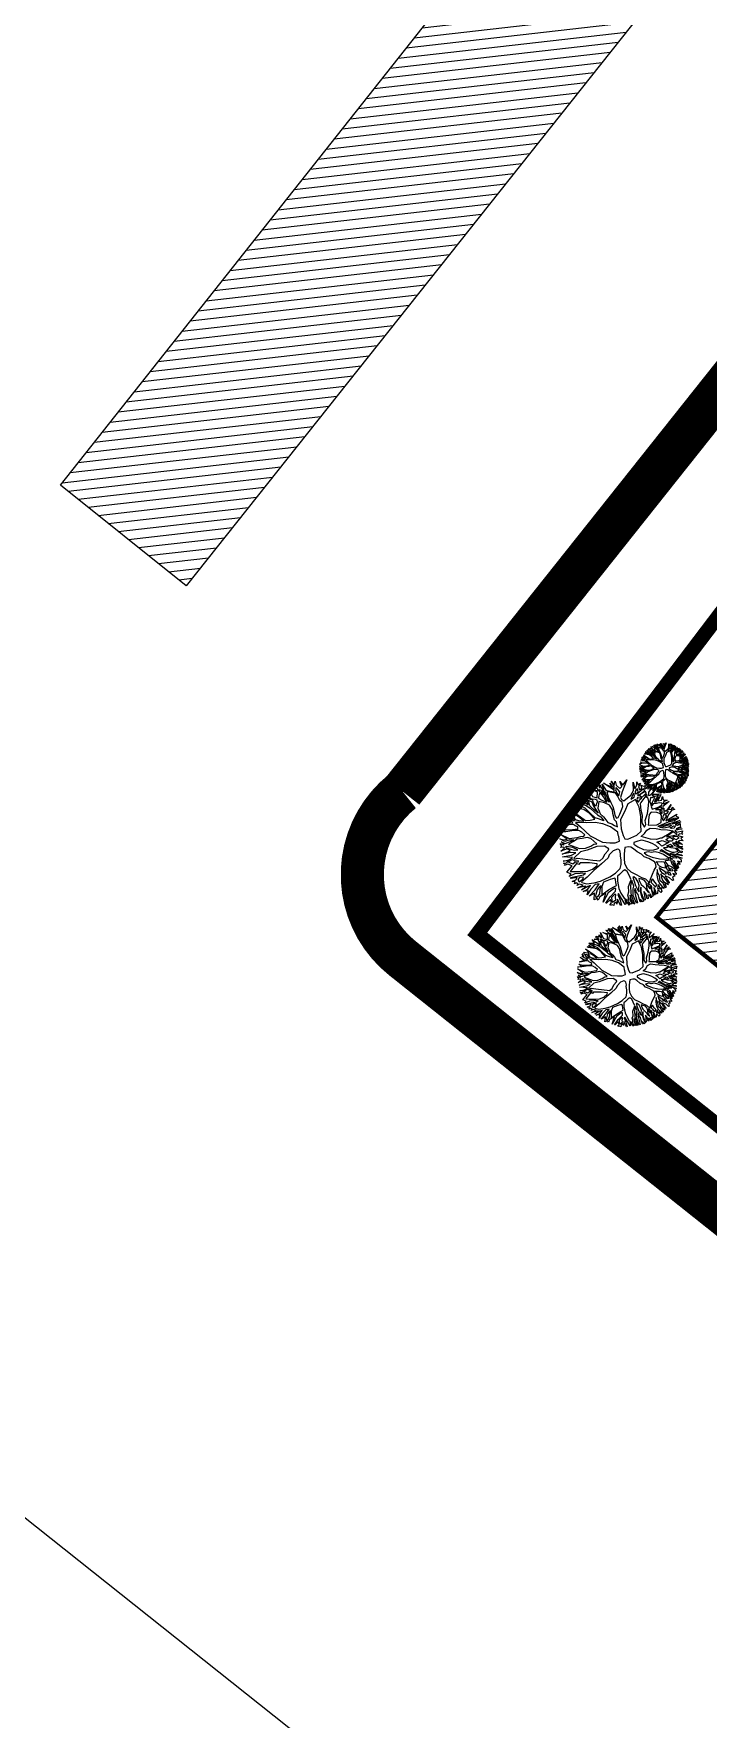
# Model space of a CAD drawing. Header units: metres. Extents: x -664657 to -643449, y -1076720 to -1062383.
# Drawn here: x -661238.9 to -661192, y -1065597.9 to -1065480.8 of the extents above; entities that cross this region are included whole.
import ezdxf

# ---------------------------------------------------------------- set-up
doc = ezdxf.new("R2010")
doc.units = ezdxf.units.M
doc.header["$LTSCALE"] = 0.1
doc.linetypes.add('DASHED', pattern=[19.05, 12.7, -6.35])
doc.linetypes.add('EVENDASH', pattern=[6.35, 3.175, -3.175])
doc.layers.get('0').update_dxf_attribs({"color": 8, "lineweight": 9})
for name, color, linetype in [('AA_THER_DOPRAVA', 142, 'Continuous'), ('AA_THER_katastr', 7, 'Continuous'), ('AA_THER_SRAFY KATASTR', 14, 'Continuous')]:
    doc.layers.add(name, color=color, linetype=linetype)
doc.layers.add('AA_THER_silná', color=1, linetype='Continuous', lineweight=70)
doc.layers.add('AA_THER_STAFAZ', color=252, linetype='Continuous', lineweight=0)
doc.layers.add('FLOATING-WINDOWS', color=2, linetype='Continuous', plot=False)
pattern_1 = [(6.512676, (-656813.00584, -1068876.23894), (-0.07202362, 0.63090221), [])]

# ---------------------------------------------------------------- blocks, each defined once
blk = doc.blocks.new('A$C0C461CEA')
for p, q in [((-0.25, 0.553), (-0.251, 0.627)), ((-0.251, 0.627), (-0.205, 0.61)), ((-0.205, 0.61), (-0.205, 0.641)), ((-0.205, 0.641), (-0.143, 0.596)), ((-0.108, 0.579), (-0.136, 0.688)), ((-0.136, 0.688), (-0.031, 0.479)), ((-0.062, 0.681), (-0.084, 0.71)), ((-0.084, 0.71), (-0.025, 0.681)), ((0.086, 0.573), (-0.062, 0.681)), ((-0.025, 0.681), (-0.029, 0.73)), ((-0.029, 0.73), (-0.001, 0.656)), ((0.063, 0.606), (-0.009, 0.765)), ((-0.009, 0.765), (0.101, 0.706)), ((-0.001, 0.656), (0.063, 0.606)), ((0.049, 0.709), (0.1, 0.674)), ((0.071, 0.64), (0.049, 0.709)), ((0.115, 0.58), (0.071, 0.64)), ((0.101, 0.706), (0.094, 0.804)), ((0.094, 0.804), (0.195, 0.61)), ((0.1, 0.674), (0.148, 0.626)), ((0.214, 0.725), (0.134, 0.788)), ((0.134, 0.788), (0.212, 0.751)), ((0.148, 0.626), (0.198, 0.54)), ((0.191, 0.795), (0.205, 0.826)), ((0.231, 0.749), (0.191, 0.795)), ((0.195, 0.61), (0.214, 0.725)), ((0.205, 0.826), (0.247, 0.779)), ((0.212, 0.751), (0.231, 0.749)), ((0.212, 0.581), (0.226, 0.644)), ((0.226, 0.644), (0.236, 0.684)), ((0.236, 0.684), (0.278, 0.625)), ((0.247, 0.779), (0.283, 0.818)), ((0.256, 0.734), (0.28, 0.713)), ((0.257, 0.695), (0.256, 0.734)), ((0.272, 0.676), (0.257, 0.695)), ((0.278, 0.625), (0.267, 0.543)), ((0.291, 0.657), (0.272, 0.676)), ((0.283, 0.818), (0.273, 0.766)), ((0.273, 0.766), (0.303, 0.735)), ((0.28, 0.713), (0.29, 0.678)), ((0.29, 0.678), (0.291, 0.657)), ((0.298, 0.594), (0.316, 0.668)), ((0.303, 0.735), (0.335, 0.855)), ((0.316, 0.668), (0.354, 0.641)), ((0.335, 0.855), (0.332, 0.706)), ((0.332, 0.706), (0.398, 0.641)), ((0.354, 0.641), (0.373, 0.618)), ((0.373, 0.618), (0.359, 0.578)), ((0.448, 0.732), (0.381, 0.832)), ((0.381, 0.832), (0.473, 0.745)), ((0.398, 0.641), (0.448, 0.732)), ((0.419, 0.639), (0.417, 0.618)), ((0.417, 0.618), (0.449, 0.568)), ((0.438, 0.663), (0.419, 0.639)), ((0.471, 0.697), (0.438, 0.663)), ((0.483, 0.777), (0.463, 0.845)), ((0.463, 0.845), (0.503, 0.812)), ((0.482, 0.682), (0.471, 0.697)), ((0.473, 0.745), (0.483, 0.777)), ((0.492, 0.669), (0.482, 0.682)), ((0.49, 0.711), (0.491, 0.762)), ((0.505, 0.682), (0.49, 0.711)), ((0.491, 0.762), (0.519, 0.739)), ((0.503, 0.634), (0.492, 0.669)), ((0.503, 0.812), (0.541, 0.849)), ((0.512, 0.575), (0.503, 0.634)), ((0.518, 0.634), (0.505, 0.682)), ((0.519, 0.739), (0.518, 0.634)), ((0.541, 0.849), (0.523, 0.775)), ((0.523, 0.775), (0.552, 0.829)), ((0.53, 0.531), (0.539, 0.622)), ((0.539, 0.622), (0.547, 0.66)), ((0.544, 0.723), (0.568, 0.689)), ((0.547, 0.66), (0.544, 0.723)), ((0.552, 0.829), (0.55, 0.733)), ((0.55, 0.733), (0.572, 0.716)), ((0.568, 0.689), (0.562, 0.609)), ((0.572, 0.716), (0.592, 0.82)), ((0.6, 0.66), (0.581, 0.563)), ((0.592, 0.82), (0.599, 0.69)), ((0.599, 0.69), (0.656, 0.641)), ((0.629, 0.644), (0.6, 0.66)), ((0.732, 0.619), (0.623, 0.824)), ((0.623, 0.824), (0.721, 0.691)), ((0.699, 0.587), (0.629, 0.644)), ((0.656, 0.641), (0.716, 0.594)), ((0.716, 0.594), (0.732, 0.619)), ((0.721, 0.691), (0.725, 0.772)), ((0.725, 0.772), (0.739, 0.638)), ((0.739, 0.638), (0.773, 0.691)), ((0.756, 0.617), (0.75, 0.55)), ((0.785, 0.647), (0.756, 0.617)), ((0.773, 0.691), (0.762, 0.79)), ((0.762, 0.79), (0.78, 0.708)), ((0.78, 0.708), (0.782, 0.71)), ((0.782, 0.71), (0.826, 0.755)), ((0.811, 0.549), (0.785, 0.647)), ((0.826, 0.755), (0.807, 0.687)), ((0.807, 0.687), (0.84, 0.599)), ((0.84, 0.599), (0.888, 0.613)), ((1.024, 0.679), (0.847, 0.53)), ((0.888, 0.613), (0.897, 0.711)), ((0.897, 0.711), (0.915, 0.627)), ((0.915, 0.627), (1.024, 0.679)), ((-0.495, 0.221), (-0.55, 0.309)), ((-0.55, 0.309), (-0.495, 0.256)), ((-0.436, 0.238), (-0.503, 0.376)), ((-0.503, 0.376), (-0.397, 0.235)), ((-0.394, 0.371), (-0.482, 0.412)), ((-0.482, 0.412), (-0.394, 0.388)), ((-0.394, 0.388), (-0.424, 0.459)), ((-0.424, 0.459), (-0.372, 0.399)), ((-0.256, 0.32), (-0.394, 0.371)), ((-0.386, 0.487), (-0.377, 0.497)), ((-0.28, 0.452), (-0.386, 0.487)), ((-0.377, 0.497), (-0.291, 0.473)), ((-0.372, 0.399), (-0.265, 0.347)), ((-0.291, 0.473), (-0.326, 0.577)), ((-0.326, 0.577), (-0.279, 0.488)), ((-0.256, 0.522), (-0.284, 0.582)), ((-0.284, 0.582), (-0.25, 0.553)), ((-0.209, 0.421), (-0.28, 0.452)), ((-0.279, 0.488), (-0.209, 0.448)), ((-0.265, 0.347), (-0.176, 0.312)), ((-0.207, 0.472), (-0.256, 0.522)), ((-0.174, 0.275), (-0.256, 0.32)), ((-0.215, 0.587), (-0.164, 0.562)), ((-0.208, 0.57), (-0.215, 0.587)), ((-0.212, 0.536), (-0.208, 0.57)), ((-0.186, 0.48), (-0.212, 0.536)), ((-0.209, 0.448), (-0.207, 0.472)), ((-0.194, 0.381), (-0.209, 0.421)), ((-0.162, 0.346), (-0.194, 0.381)), ((-0.163, 0.47), (-0.186, 0.48)), ((-0.176, 0.312), (-0.162, 0.346)), ((-0.164, 0.562), (-0.163, 0.47)), ((-0.157, 0.436), (-0.114, 0.321)), ((-0.081, 0.391), (-0.157, 0.436)), ((-0.143, 0.596), (-0.108, 0.579)), ((-0.134, 0.562), (-0.138, 0.487)), ((-0.138, 0.487), (-0.095, 0.443)), ((-0.111, 0.544), (-0.134, 0.562)), ((-0.114, 0.321), (-0.04, 0.095)), ((-0.084, 0.536), (-0.111, 0.544)), ((-0.095, 0.443), (-0.013, 0.385)), ((-0.05, 0.471), (-0.084, 0.536)), ((0.012, 0.333), (-0.081, 0.391)), ((-0.013, 0.385), (-0.05, 0.471)), ((-0.031, 0.479), (0.019, 0.379)), ((0.154, 0.269), (0.012, 0.333)), ((0.019, 0.379), (0.096, 0.349)), ((0.141, 0.467), (0.086, 0.573)), ((0.096, 0.349), (0.175, 0.322)), ((0.154, 0.458), (0.115, 0.58)), ((0.175, 0.322), (0.141, 0.467)), ((0.193, 0.345), (0.154, 0.458)), ((0.24, 0.295), (0.193, 0.345)), ((0.198, 0.54), (0.234, 0.438)), ((0.236, 0.499), (0.212, 0.581)), ((0.234, 0.438), (0.258, 0.367)), ((0.281, 0.388), (0.236, 0.499)), ((0.258, 0.367), (0.296, 0.309)), ((0.267, 0.543), (0.281, 0.388)), ((0.296, 0.309), (0.308, 0.222)), ((0.299, 0.519), (0.298, 0.594)), ((0.359, 0.578), (0.299, 0.519)), ((0.314, 0.414), (0.309, 0.363)), ((0.309, 0.363), (0.334, 0.286)), ((0.318, 0.477), (0.314, 0.414)), ((0.392, 0.572), (0.318, 0.477)), ((0.469, 0.501), (0.392, 0.572)), ((0.449, 0.568), (0.492, 0.518)), ((0.532, 0.422), (0.469, 0.501)), ((0.492, 0.518), (0.511, 0.491)), ((0.511, 0.491), (0.512, 0.575)), ((0.513, 0.258), (0.54, 0.324)), ((0.551, 0.471), (0.53, 0.531)), ((0.54, 0.324), (0.532, 0.422)), ((0.562, 0.609), (0.551, 0.471)), ((0.571, 0.374), (0.551, 0.283)), ((0.574, 0.456), (0.571, 0.374)), ((0.581, 0.563), (0.574, 0.456)), ((0.735, 0.569), (0.699, 0.587)), ((0.731, 0.289), (0.76, 0.363)), ((0.736, 0.502), (0.735, 0.569)), ((0.738, 0.409), (0.736, 0.502)), ((0.76, 0.363), (0.738, 0.409)), ((0.75, 0.55), (0.759, 0.494)), ((0.759, 0.494), (0.811, 0.549)), ((0.772, 0.454), (0.768, 0.41)), ((0.768, 0.41), (0.8, 0.37)), ((0.847, 0.53), (0.772, 0.454)), ((0.8, 0.37), (0.955, 0.401)), ((0.943, 0.354), (0.922, 0.336)), ((0.922, 0.336), (0.992, 0.342)), ((0.983, 0.384), (0.943, 0.354)), ((0.955, 0.401), (1.039, 0.454)), ((1.022, 0.404), (0.983, 0.384)), ((0.992, 0.342), (1.008, 0.359)), ((1.008, 0.359), (1.022, 0.404)), ((1.039, 0.454), (1.103, 0.589)), ((1.06, 0.421), (1.046, 0.396)), ((1.046, 0.396), (1.046, 0.37)), ((1.046, 0.37), (1.102, 0.394)), ((1.085, 0.438), (1.06, 0.421)), ((1.084, 0.364), (1.065, 0.329)), ((1.065, 0.329), (1.216, 0.353)), ((1.103, 0.589), (1.074, 0.465)), ((1.074, 0.465), (1.137, 0.506)), ((1.151, 0.377), (1.084, 0.364)), ((1.117, 0.447), (1.085, 0.438)), ((1.115, 0.327), (1.094, 0.318)), ((1.094, 0.318), (1.123, 0.272)), ((1.102, 0.394), (1.117, 0.447)), ((1.157, 0.334), (1.115, 0.327)), ((1.137, 0.506), (1.166, 0.562)), ((1.154, 0.472), (1.142, 0.409)), ((1.142, 0.409), (1.193, 0.416)), ((1.216, 0.393), (1.151, 0.377)), ((1.213, 0.508), (1.154, 0.472)), ((1.223, 0.332), (1.157, 0.334)), ((1.166, 0.562), (1.164, 0.508)), ((1.164, 0.508), (1.213, 0.508)), ((1.193, 0.416), (1.206, 0.47)), ((1.206, 0.47), (1.232, 0.441)), ((1.216, 0.353), (1.216, 0.393)), ((1.221, 0.303), (1.223, 0.332)), ((1.232, 0.441), (1.276, 0.429)), ((1.276, 0.429), (1.239, 0.399)), ((1.239, 0.399), (1.239, 0.378)), ((1.239, 0.378), (1.266, 0.383)), ((1.336, 0.335), (1.265, 0.299)), ((1.266, 0.383), (1.281, 0.398)), ((1.308, 0.383), (1.275, 0.358)), ((1.275, 0.358), (1.336, 0.335)), ((1.281, 0.398), (1.308, 0.383)), ((-0.493, -0.002), (-0.644, 0.041)), ((-0.644, 0.041), (-0.485, 0.03)), ((-0.635, 0.101), (-0.551, 0.117)), ((-0.519, 0.086), (-0.635, 0.101)), ((-0.612, 0.165), (-0.577, 0.172)), ((-0.557, 0.142), (-0.612, 0.165)), ((-0.577, 0.172), (-0.583, 0.229)), ((-0.583, 0.229), (-0.536, 0.174)), ((-0.551, 0.117), (-0.557, 0.142)), ((-0.526, 0.187), (-0.556, 0.247)), ((-0.556, 0.247), (-0.505, 0.187)), ((-0.536, 0.174), (-0.526, 0.187)), ((-0.509, 0.126), (-0.526, 0.126)), ((-0.526, 0.126), (-0.492, 0.08)), ((-0.485, 0.03), (-0.519, 0.086)), ((-0.416, 0.057), (-0.509, 0.126)), ((-0.505, 0.187), (-0.335, 0.163)), ((-0.495, 0.256), (-0.436, 0.238)), ((-0.415, 0.205), (-0.495, 0.221)), ((-0.492, 0.08), (-0.453, 0.038)), ((-0.444, 0.15), (-0.46, 0.141)), ((-0.46, 0.141), (-0.318, -0.013)), ((-0.453, 0.038), (-0.411, 0.003)), ((-0.353, 0.149), (-0.444, 0.15)), ((-0.354, -0.026), (-0.416, 0.057)), ((-0.335, 0.163), (-0.415, 0.205)), ((-0.411, 0.003), (-0.354, -0.026)), ((-0.397, 0.235), (-0.263, 0.181)), ((-0.273, 0.155), (-0.353, 0.149)), ((-0.191, 0.121), (-0.273, 0.155)), ((-0.263, 0.181), (-0.194, 0.167)), ((-0.194, 0.167), (-0.145, 0.146)), ((-0.099, 0.096), (-0.191, 0.121)), ((-0.142, 0.224), (-0.174, 0.275)), ((-0.145, 0.146), (-0.114, 0.159)), ((-0.114, 0.159), (-0.142, 0.224)), ((-0.05, 0.048), (-0.099, 0.096)), ((0, -0.086), (-0.05, 0.048)), ((-0.04, 0.095), (0.101, -0.11)), ((0.266, 0.178), (0.154, 0.269)), ((0.308, 0.222), (0.24, 0.295)), ((0.364, 0.065), (0.266, 0.178)), ((0.334, 0.286), (0.348, 0.221)), ((0.348, 0.221), (0.354, 0.16)), ((0.354, 0.16), (0.409, 0.103)), ((0.435, -0.079), (0.364, 0.065)), ((0.409, 0.103), (0.439, 0.053)), ((0.439, 0.053), (0.476, 0.01)), ((0.476, 0.01), (0.498, 0.096)), ((0.485, 0.148), (0.513, 0.258)), ((0.498, 0.096), (0.485, 0.148)), ((0.588, 0.099), (0.514, -0.053)), ((0.534, 0.218), (0.533, 0.155)), ((0.533, 0.155), (0.567, 0.153)), ((0.551, 0.283), (0.534, 0.218)), ((0.567, 0.153), (0.619, 0.192)), ((0.726, 0.197), (0.588, 0.099)), ((0.619, 0.192), (0.694, 0.255)), ((0.694, 0.255), (0.731, 0.289)), ((0.834, 0.289), (0.726, 0.197)), ((0.992, 0.29), (0.834, 0.289)), ((0.934, -0.024), (0.985, 0.138)), ((0.99, 0.078), (0.966, -0.017)), ((0.985, 0.138), (0.99, 0.219)), ((0.99, 0.219), (0.992, 0.29)), ((1.029, 0.181), (0.99, 0.078)), ((1.019, 0.28), (1.014, 0.25)), ((1.014, 0.25), (1.022, 0.223)), ((1.04, 0.305), (1.019, 0.28)), ((1.022, 0.223), (1.057, 0.251)), ((1.054, 0.196), (1.029, 0.181)), ((1.065, 0.28), (1.04, 0.305)), ((1.161, 0.247), (1.054, 0.196)), ((1.057, 0.251), (1.11, 0.266)), ((1.064, -0.035), (1.15, 0.081)), ((1.11, 0.266), (1.065, 0.28)), ((1.123, 0.272), (1.221, 0.303)), ((1.15, 0.081), (1.193, 0.151)), ((1.207, 0.21), (1.161, 0.247)), ((1.221, 0.277), (1.173, 0.268)), ((1.173, 0.268), (1.209, 0.239)), ((1.184, 0.044), (1.176, -0.007)), ((1.242, 0.072), (1.184, 0.044)), ((1.201, 0.118), (1.192, 0.06)), ((1.192, 0.06), (1.242, 0.105)), ((1.193, 0.151), (1.207, 0.21)), ((1.249, 0.194), (1.201, 0.132)), ((1.201, 0.132), (1.201, 0.118)), ((1.209, 0.239), (1.221, 0.277)), ((1.265, 0.299), (1.236, 0.242)), ((1.236, 0.242), (1.263, 0.236)), ((1.242, 0.105), (1.277, 0.128)), ((1.297, 0.051), (1.242, 0.072)), ((1.268, 0.179), (1.249, 0.194)), ((1.263, 0.236), (1.379, 0.275)), ((1.314, 0.169), (1.268, 0.179)), ((1.294, 0.108), (1.276, 0.086)), ((1.276, 0.086), (1.305, 0.077)), ((1.277, 0.128), (1.319, 0.158)), ((1.411, 0.18), (1.289, 0.213)), ((1.289, 0.213), (1.317, 0.184)), ((1.327, 0.131), (1.294, 0.108)), ((1.347, 0.037), (1.297, 0.051)), ((1.379, 0.275), (1.301, 0.236)), ((1.301, 0.236), (1.411, 0.18)), ((1.305, 0.077), (1.384, 0.138)), ((1.319, 0.158), (1.314, 0.169)), ((1.317, 0.184), (1.443, 0.155)), ((1.367, 0.149), (1.327, 0.131)), ((1.443, 0.155), (1.34, 0.081)), ((1.34, 0.081), (1.406, 0.061)), ((1.386, 0.006), (1.347, 0.037)), ((1.384, 0.138), (1.367, 0.149)), ((1.367, -0.026), (1.386, 0.006)), ((1.421, 0.016), (1.398, -0.011)), ((1.406, 0.061), (1.454, 0.109)), ((1.495, 0.013), (1.421, 0.016)), ((1.454, 0.109), (1.431, 0.05)), ((1.431, 0.05), (1.495, 0.013)), ((-0.721, -0.288), (-0.583, -0.227)), ((-0.67, -0.354), (-0.721, -0.288)), ((-0.701, -0.157), (-0.672, -0.144)), ((-0.634, -0.167), (-0.701, -0.157)), ((-0.672, -0.144), (-0.697, -0.115)), ((-0.697, -0.115), (-0.649, -0.134)), ((-0.599, -0.118), (-0.687, -0.081)), ((-0.687, -0.081), (-0.582, -0.108)), ((-0.508, -0.101), (-0.659, -0.004)), ((-0.659, -0.004), (-0.5, -0.057)), ((-0.49, -0.229), (-0.658, -0.302)), ((-0.658, -0.302), (-0.588, -0.343)), ((-0.649, -0.134), (-0.599, -0.118)), ((-0.583, -0.227), (-0.634, -0.167)), ((-0.561, -0.129), (-0.611, -0.142)), ((-0.611, -0.142), (-0.575, -0.175)), ((-0.582, -0.108), (-0.544, -0.105)), ((-0.575, -0.175), (-0.552, -0.204)), ((-0.519, -0.137), (-0.561, -0.129)), ((-0.552, -0.204), (-0.506, -0.197)), ((-0.544, -0.105), (-0.508, -0.101)), ((-0.491, -0.179), (-0.519, -0.137)), ((-0.506, -0.197), (-0.448, -0.22)), ((-0.5, -0.057), (-0.412, -0.054)), ((-0.412, -0.054), (-0.493, -0.002)), ((-0.33, -0.078), (-0.491, -0.12)), ((-0.491, -0.12), (-0.481, -0.145)), ((-0.444, -0.203), (-0.491, -0.179)), ((-0.465, -0.267), (-0.49, -0.229)), ((-0.481, -0.145), (-0.435, -0.149)), ((-0.431, -0.251), (-0.465, -0.267)), ((-0.448, -0.22), (-0.444, -0.203)), ((-0.435, -0.149), (-0.35, -0.207)), ((-0.402, -0.266), (-0.431, -0.251)), ((-0.281, -0.328), (-0.402, -0.266)), ((-0.35, -0.207), (-0.2, -0.314)), ((-0.208, -0.104), (-0.33, -0.078)), ((-0.318, -0.013), (-0.221, -0.06)), ((-0.221, -0.06), (-0.118, -0.072)), ((-0.023, -0.134), (-0.208, -0.104)), ((-0.118, -0.072), (-0.051, -0.067)), ((-0.051, -0.067), (0, -0.086)), ((0.101, -0.19), (-0.023, -0.134)), ((0.046, -0.318), (0.128, -0.29)), ((0.101, -0.11), (0.215, -0.18)), ((0.147, -0.271), (0.101, -0.19)), ((0.128, -0.29), (0.147, -0.271)), ((0.215, -0.18), (0.302, -0.23)), ((0.302, -0.23), (0.386, -0.241)), ((0.386, -0.241), (0.412, -0.157)), ((0.412, -0.132), (0.435, -0.079)), ((0.412, -0.157), (0.412, -0.132)), ((0.514, -0.053), (0.492, -0.182)), ((0.492, -0.182), (0.493, -0.246)), ((0.493, -0.246), (0.533, -0.274)), ((0.533, -0.274), (0.71, -0.29)), ((0.71, -0.29), (0.814, -0.262)), ((0.814, -0.262), (0.864, -0.159)), ((0.846, -0.329), (0.914, -0.295)), ((0.864, -0.159), (0.934, -0.024)), ((0.908, -0.119), (0.897, -0.15)), ((0.897, -0.15), (0.901, -0.228)), ((0.901, -0.228), (0.946, -0.198)), ((0.966, -0.017), (0.908, -0.119)), ((0.914, -0.295), (0.987, -0.292)), ((0.946, -0.198), (0.973, -0.127)), ((0.973, -0.127), (1.064, -0.035)), ((1.009, -0.187), (0.98, -0.225)), ((0.98, -0.225), (1.12, -0.297)), ((0.987, -0.292), (1.076, -0.35)), ((1.026, -0.151), (1.009, -0.187)), ((1.084, -0.067), (1.026, -0.151)), ((1.138, -0.047), (1.084, -0.067)), ((1.12, -0.297), (1.208, -0.294)), ((1.225, -0.095), (1.138, -0.047)), ((1.176, -0.007), (1.277, -0.02)), ((1.208, -0.294), (1.276, -0.187)), ((1.271, -0.153), (1.225, -0.095)), ((1.231, -0.04), (1.321, -0.091)), ((1.289, -0.041), (1.231, -0.04)), ((1.287, -0.212), (1.256, -0.26)), ((1.256, -0.26), (1.262, -0.288)), ((1.262, -0.288), (1.356, -0.236)), ((1.276, -0.187), (1.271, -0.153)), ((1.277, -0.02), (1.367, -0.026)), ((1.324, -0.116), (1.277, -0.096)), ((1.277, -0.096), (1.303, -0.157)), ((1.318, -0.192), (1.287, -0.212)), ((1.346, -0.047), (1.289, -0.041)), ((1.394, -0.229), (1.298, -0.308)), ((1.298, -0.308), (1.389, -0.301)), ((1.303, -0.157), (1.324, -0.116)), ((1.356, -0.236), (1.318, -0.192)), ((1.321, -0.091), (1.346, -0.047)), ((1.347, -0.14), (1.333, -0.161)), ((1.333, -0.161), (1.36, -0.194)), ((1.374, -0.053), (1.346, -0.093)), ((1.346, -0.093), (1.374, -0.091)), ((1.368, -0.148), (1.347, -0.14)), ((1.374, -0.091), (1.353, -0.129)), ((1.353, -0.129), (1.41, -0.147)), ((1.36, -0.194), (1.389, -0.194)), ((1.4, -0.166), (1.368, -0.148)), ((1.514, -0.029), (1.374, -0.053)), ((1.389, -0.194), (1.421, -0.179)), ((1.389, -0.301), (1.527, -0.295)), ((1.476, -0.191), (1.394, -0.229)), ((1.398, -0.011), (1.514, -0.029)), ((1.421, -0.179), (1.4, -0.166)), ((1.41, -0.147), (1.519, -0.094)), ((1.519, -0.094), (1.431, -0.145)), ((1.431, -0.145), (1.486, -0.17)), ((1.541, -0.201), (1.476, -0.191)), ((1.486, -0.17), (1.527, -0.148)), ((1.527, -0.295), (1.496, -0.321)), ((1.527, -0.148), (1.511, -0.184)), ((1.511, -0.184), (1.541, -0.201)), ((-0.722, -0.374), (-0.67, -0.354)), ((-0.605, -0.381), (-0.722, -0.374)), ((-0.671, -0.512), (-0.715, -0.477)), ((-0.715, -0.477), (-0.643, -0.483)), ((-0.705, -0.422), (-0.705, -0.403)), ((-0.705, -0.403), (-0.475, -0.468)), ((-0.602, -0.457), (-0.705, -0.422)), ((-0.697, -0.539), (-0.671, -0.512)), ((-0.651, -0.541), (-0.697, -0.539)), ((-0.67, -0.585), (-0.643, -0.564)), ((-0.628, -0.583), (-0.67, -0.585)), ((-0.643, -0.564), (-0.651, -0.541)), ((-0.643, -0.483), (-0.602, -0.457)), ((-0.569, -0.633), (-0.628, -0.583)), ((-0.562, -0.478), (-0.608, -0.497)), ((-0.608, -0.497), (-0.603, -0.545)), ((-0.429, -0.459), (-0.605, -0.381)), ((-0.603, -0.545), (-0.555, -0.54)), ((-0.588, -0.343), (-0.459, -0.411)), ((-0.569, -0.566), (-0.571, -0.578)), ((-0.571, -0.578), (-0.503, -0.638)), ((-0.439, -0.537), (-0.569, -0.566)), ((-0.528, -0.49), (-0.562, -0.478)), ((-0.555, -0.54), (-0.523, -0.534)), ((-0.5, -0.512), (-0.528, -0.49)), ((-0.523, -0.534), (-0.5, -0.512)), ((-0.475, -0.468), (-0.429, -0.459)), ((-0.459, -0.411), (-0.383, -0.446)), ((-0.274, -0.489), (-0.439, -0.537)), ((-0.383, -0.446), (-0.284, -0.456)), ((-0.284, -0.456), (-0.182, -0.436)), ((-0.167, -0.411), (-0.281, -0.328)), ((-0.099, -0.448), (-0.274, -0.489)), ((-0.2, -0.314), (-0.141, -0.358)), ((-0.182, -0.436), (-0.167, -0.411)), ((-0.141, -0.358), (-0.098, -0.387)), ((0.06, -0.41), (-0.099, -0.448)), ((-0.098, -0.387), (-0.025, -0.371)), ((-0.025, -0.371), (0.046, -0.318)), ((0.101, -0.37), (0.06, -0.41)), ((0.202, -0.337), (0.101, -0.37)), ((0.284, -0.347), (0.202, -0.337)), ((0.215, -0.623), (0.252, -0.551)), ((0.252, -0.551), (0.271, -0.484)), ((0.271, -0.484), (0.295, -0.448)), ((0.309, -0.559), (0.276, -0.629)), ((0.301, -0.364), (0.284, -0.347)), ((0.295, -0.448), (0.313, -0.389)), ((0.313, -0.389), (0.301, -0.364)), ((0.348, -0.481), (0.309, -0.559)), ((0.414, -0.386), (0.348, -0.481)), ((0.482, -0.404), (0.414, -0.386)), ((0.518, -0.429), (0.482, -0.404)), ((0.544, -0.477), (0.518, -0.429)), ((0.574, -0.561), (0.544, -0.477)), ((0.627, -0.632), (0.574, -0.561)), ((0.601, -0.382), (0.587, -0.408)), ((0.587, -0.408), (0.628, -0.487)), ((0.66, -0.39), (0.601, -0.382)), ((0.628, -0.487), (0.7, -0.576)), ((0.74, -0.406), (0.66, -0.39)), ((0.7, -0.576), (0.793, -0.643)), ((0.768, -0.431), (0.74, -0.406)), ((0.831, -0.489), (0.768, -0.431)), ((0.773, -0.347), (0.846, -0.329)), ((0.833, -0.407), (0.773, -0.347)), ((0.885, -0.552), (0.831, -0.489)), ((0.896, -0.469), (0.833, -0.407)), ((0.927, -0.618), (0.885, -0.552)), ((0.987, -0.527), (0.896, -0.469)), ((0.973, -0.572), (1.072, -0.589)), ((0.997, -0.622), (0.973, -0.572)), ((1.063, -0.541), (0.987, -0.527)), ((1.084, -0.55), (1.063, -0.541)), ((1.072, -0.589), (1.119, -0.642)), ((1.076, -0.35), (1.146, -0.402)), ((1.24, -0.542), (1.084, -0.55)), ((1.322, -0.346), (1.122, -0.328)), ((1.122, -0.328), (1.314, -0.377)), ((1.135, -0.61), (1.181, -0.601)), ((1.169, -0.658), (1.135, -0.61)), ((1.146, -0.366), (1.331, -0.398)), ((1.205, -0.406), (1.146, -0.366)), ((1.146, -0.402), (1.247, -0.462)), ((1.271, -0.556), (1.173, -0.572)), ((1.173, -0.572), (1.345, -0.623)), ((1.181, -0.601), (1.228, -0.603)), ((1.293, -0.438), (1.205, -0.406)), ((1.228, -0.603), (1.262, -0.674)), ((1.328, -0.531), (1.24, -0.542)), ((1.247, -0.462), (1.328, -0.531)), ((1.32, -0.545), (1.271, -0.556)), ((1.35, -0.423), (1.293, -0.438)), ((1.308, -0.455), (1.382, -0.454)), ((1.323, -0.478), (1.308, -0.455)), ((1.314, -0.377), (1.526, -0.421)), ((1.362, -0.62), (1.32, -0.545)), ((1.436, -0.382), (1.322, -0.346)), ((1.367, -0.498), (1.323, -0.478)), ((1.331, -0.398), (1.35, -0.423)), ((1.439, -0.334), (1.334, -0.329)), ((1.334, -0.329), (1.521, -0.375)), ((1.492, -0.575), (1.361, -0.539)), ((1.361, -0.539), (1.376, -0.585)), ((1.403, -0.475), (1.367, -0.498)), ((1.526, -0.421), (1.375, -0.412)), ((1.375, -0.412), (1.53, -0.449)), ((1.376, -0.585), (1.48, -0.613)), ((1.382, -0.454), (1.403, -0.475)), ((1.434, -0.521), (1.395, -0.521)), ((1.395, -0.521), (1.492, -0.575)), ((1.53, -0.449), (1.415, -0.452)), ((1.415, -0.452), (1.445, -0.477)), ((1.485, -0.543), (1.434, -0.521)), ((1.521, -0.375), (1.436, -0.382)), ((1.513, -0.369), (1.439, -0.334)), ((1.445, -0.477), (1.505, -0.474)), ((1.505, -0.474), (1.477, -0.522)), ((1.477, -0.522), (1.485, -0.543)), ((1.496, -0.321), (1.528, -0.358)), ((1.528, -0.358), (1.513, -0.369)), ((-0.537, -0.67), (-0.676, -0.63)), ((-0.676, -0.63), (-0.569, -0.633)), ((-0.639, -0.698), (-0.537, -0.67)), ((-0.507, -0.691), (-0.639, -0.698)), ((-0.54, -0.767), (-0.622, -0.732)), ((-0.622, -0.732), (-0.532, -0.735)), ((-0.483, -0.76), (-0.59, -0.822)), ((-0.59, -0.822), (-0.54, -0.767)), ((-0.568, -0.862), (-0.416, -0.81)), ((-0.457, -0.859), (-0.568, -0.862)), ((-0.532, -0.735), (-0.456, -0.699)), ((-0.519, -0.958), (-0.457, -0.859)), ((-0.456, -0.699), (-0.507, -0.691)), ((-0.503, -0.638), (-0.373, -0.687)), ((-0.374, -0.724), (-0.483, -0.76)), ((-0.463, -0.909), (-0.469, -0.936)), ((-0.446, -0.892), (-0.463, -0.909)), ((-0.388, -0.824), (-0.446, -0.892)), ((-0.416, -0.81), (-0.302, -0.746)), ((-0.415, -0.93), (-0.381, -0.913)), ((-0.329, -0.8), (-0.388, -0.824)), ((-0.381, -0.913), (-0.335, -0.847)), ((-0.302, -0.746), (-0.374, -0.724)), ((-0.373, -0.687), (-0.256, -0.714)), ((-0.322, -0.887), (-0.355, -0.942)), ((-0.335, -0.847), (-0.287, -0.798)), ((-0.287, -0.798), (-0.329, -0.8)), ((-0.283, -0.813), (-0.322, -0.887)), ((-0.221, -0.753), (-0.283, -0.813)), ((-0.256, -0.714), (-0.076, -0.727)), ((-0.092, -0.771), (-0.221, -0.753)), ((-0.004, -0.791), (-0.092, -0.771)), ((-0.076, -0.727), (0.048, -0.713)), ((-0.04, -0.918), (-0.024, -0.869)), ((0.014, -0.86), (-0.027, -0.987)), ((-0.024, -0.869), (-0.002, -0.812)), ((-0.002, -0.812), (-0.004, -0.791)), ((0.055, -0.78), (0.014, -0.86)), ((0.048, -0.713), (0.165, -0.682)), ((0.103, -0.771), (0.055, -0.78)), ((0.185, -0.745), (0.103, -0.771)), ((0.165, -0.682), (0.215, -0.623)), ((0.227, -0.745), (0.185, -0.745)), ((0.25, -0.786), (0.227, -0.745)), ((0.243, -0.953), (0.249, -0.862)), ((0.249, -0.862), (0.25, -0.786)), ((0.276, -0.629), (0.273, -0.73)), ((0.273, -0.73), (0.303, -0.824)), ((0.303, -0.824), (0.376, -0.924)), ((0.648, -0.697), (0.627, -0.632)), ((0.706, -0.765), (0.648, -0.697)), ((0.68, -0.635), (0.71, -0.698)), ((0.723, -0.641), (0.68, -0.635)), ((0.766, -0.864), (0.706, -0.765)), ((0.71, -0.698), (0.771, -0.775)), ((0.755, -0.654), (0.723, -0.641)), ((0.793, -0.687), (0.755, -0.654)), ((0.766, -0.918), (0.766, -0.864)), ((0.771, -0.775), (0.873, -0.86)), ((0.789, -0.874), (0.884, -0.921)), ((0.804, -0.903), (0.789, -0.874)), ((0.793, -0.643), (0.86, -0.669)), ((0.861, -0.713), (0.793, -0.687)), ((0.804, -0.956), (0.804, -0.903)), ((0.86, -0.669), (0.919, -0.683)), ((0.923, -0.765), (0.861, -0.713)), ((0.873, -0.86), (0.932, -0.9)), ((0.919, -0.683), (0.953, -0.683)), ((0.975, -0.826), (0.923, -0.765)), ((0.953, -0.683), (0.927, -0.618)), ((0.932, -0.9), (0.98, -0.916)), ((0.943, -0.738), (0.987, -0.729)), ((0.979, -0.769), (0.943, -0.738)), ((1.031, -0.928), (0.975, -0.826)), ((1.005, -0.804), (0.979, -0.769)), ((0.987, -0.729), (1.026, -0.796)), ((1.018, -0.681), (0.997, -0.622)), ((1.045, -0.869), (1.005, -0.804)), ((1.087, -0.68), (1.018, -0.681)), ((1.026, -0.796), (1.051, -0.84)), ((1.033, -0.716), (1.053, -0.774)), ((1.078, -0.743), (1.033, -0.716)), ((1.075, -0.925), (1.045, -0.869)), ((1.051, -0.84), (1.075, -0.882)), ((1.053, -0.774), (1.127, -0.856)), ((1.075, -0.882), (1.075, -0.925)), ((1.111, -0.744), (1.078, -0.743)), ((1.259, -1.006), (1.085, -0.865)), ((1.085, -0.865), (1.242, -1.046)), ((1.171, -0.679), (1.087, -0.68)), ((1.099, -0.713), (1.174, -0.717)), ((1.139, -0.759), (1.099, -0.713)), ((1.151, -0.786), (1.111, -0.744)), ((1.119, -0.642), (1.171, -0.679)), ((1.127, -0.856), (1.163, -0.878)), ((1.193, -0.78), (1.139, -0.759)), ((1.217, -0.83), (1.151, -0.786)), ((1.163, -0.878), (1.239, -0.897)), ((1.218, -0.683), (1.169, -0.658)), ((1.174, -0.717), (1.193, -0.78)), ((1.239, -0.897), (1.217, -0.83)), ((1.262, -0.674), (1.218, -0.683)), ((1.22, -0.716), (1.225, -0.775)), ((1.246, -0.741), (1.22, -0.716)), ((1.225, -0.775), (1.289, -0.835)), ((1.293, -0.863), (1.24, -0.831)), ((1.24, -0.831), (1.264, -0.903)), ((1.269, -0.792), (1.246, -0.741)), ((1.264, -0.903), (1.302, -0.93)), ((1.339, -0.652), (1.266, -0.621)), ((1.266, -0.621), (1.279, -0.67)), ((1.292, -0.73), (1.269, -0.733)), ((1.269, -0.733), (1.293, -0.833)), ((1.289, -0.835), (1.269, -0.792)), ((1.279, -0.67), (1.304, -0.696)), ((1.314, -0.791), (1.292, -0.73)), ((1.293, -0.833), (1.345, -0.856)), ((1.327, -0.913), (1.293, -0.863)), ((1.304, -0.696), (1.367, -0.69)), ((1.366, -0.826), (1.314, -0.791)), ((1.345, -0.856), (1.318, -0.856)), ((1.318, -0.856), (1.327, -0.913)), ((1.351, -0.74), (1.321, -0.736)), ((1.321, -0.736), (1.366, -0.826)), ((1.367, -0.69), (1.339, -0.652)), ((1.345, -0.623), (1.362, -0.62)), ((1.406, -0.775), (1.351, -0.74)), ((1.404, -0.631), (1.364, -0.641)), ((1.364, -0.641), (1.432, -0.706)), ((1.432, -0.706), (1.386, -0.715)), ((1.386, -0.715), (1.406, -0.775)), ((1.457, -0.664), (1.404, -0.631)), ((1.461, -0.634), (1.444, -0.636)), ((1.444, -0.636), (1.457, -0.664)), ((1.48, -0.613), (1.461, -0.634)), ((-0.458, -0.964), (-0.519, -0.958)), ((-0.469, -0.936), (-0.415, -0.93)), ((-0.456, -0.999), (-0.458, -0.964)), ((-0.402, -0.959), (-0.456, -0.999)), ((-0.275, -0.955), (-0.402, -0.959)), ((-0.396, -1.075), (-0.275, -0.955)), ((-0.237, -0.968), (-0.396, -1.075)), ((-0.36, -1.114), (-0.235, -1.047)), ((-0.351, -1.121), (-0.36, -1.114)), ((-0.355, -0.942), (-0.206, -0.924)), ((-0.255, -1.094), (-0.351, -1.121)), ((-0.305, -1.172), (-0.267, -1.159)), ((-0.305, -1.187), (-0.305, -1.172)), ((-0.273, -1.193), (-0.305, -1.187)), ((-0.254, -1.22), (-0.273, -1.193)), ((-0.267, -1.159), (-0.255, -1.094)), ((-0.227, -1.182), (-0.254, -1.22)), ((-0.242, -1.119), (-0.248, -1.151)), ((-0.248, -1.151), (-0.172, -1.146)), ((-0.222, -1.071), (-0.242, -1.119)), ((-0.105, -0.95), (-0.237, -0.968)), ((-0.235, -1.047), (-0.102, -1.004)), ((-0.189, -1.184), (-0.227, -1.182)), ((-0.142, -1.045), (-0.222, -1.071)), ((-0.206, -0.924), (-0.095, -0.918)), ((-0.141, -1.15), (-0.193, -1.224)), ((-0.193, -1.224), (-0.189, -1.184)), ((-0.172, -1.146), (-0.16, -1.106)), ((-0.16, -1.106), (-0.125, -1.059)), ((-0.146, -1.278), (-0.141, -1.15)), ((-0.125, -1.059), (-0.142, -1.045)), ((-0.109, -1.185), (-0.125, -1.278)), ((-0.098, -1.074), (-0.109, -1.185)), ((-0.078, -0.962), (-0.105, -0.95)), ((-0.102, -1.004), (-0.078, -0.962)), ((-0.075, -1.069), (-0.098, -1.074)), ((-0.095, -0.918), (-0.04, -0.918)), ((-0.066, -1.3), (-0.075, -1.069)), ((-0.029, -1.216), (-0.041, -1.296)), ((-0.027, -0.987), (-0.034, -1.08)), ((-0.034, -1.08), (-0.027, -1.189)), ((-0.006, -1.273), (-0.029, -1.216)), ((-0.027, -1.189), (0.003, -1.241)), ((0.022, -1.26), (0.051, -1.215)), ((0.051, -1.215), (0.056, -1.171)), ((0.097, -1.194), (0.053, -1.265)), ((0.056, -1.171), (0.102, -1.129)), ((0.072, -1.268), (0.097, -1.194)), ((0.102, -1.129), (0.142, -1.04)), ((0.122, -1.171), (0.102, -1.252)), ((0.184, -1.043), (0.122, -1.171)), ((0.142, -1.04), (0.206, -0.982)), ((0.143, -1.221), (0.197, -1.113)), ((0.207, -1.153), (0.183, -1.225)), ((0.246, -0.974), (0.184, -1.043)), ((0.197, -1.113), (0.23, -1.077)), ((0.206, -0.982), (0.243, -0.953)), ((0.232, -1.127), (0.207, -1.153)), ((0.219, -1.203), (0.227, -1.18)), ((0.228, -1.245), (0.219, -1.203)), ((0.227, -1.18), (0.232, -1.127)), ((0.23, -1.077), (0.246, -0.974)), ((0.264, -1.085), (0.258, -1.15)), ((0.258, -1.15), (0.261, -1.188)), ((0.261, -1.188), (0.267, -1.213)), ((0.277, -0.999), (0.264, -1.085)), ((0.267, -1.213), (0.294, -1.15)), ((0.292, -0.925), (0.277, -0.999)), ((0.325, -1.162), (0.284, -1.234)), ((0.309, -0.927), (0.292, -0.925)), ((0.294, -1.15), (0.321, -1.112)), ((0.297, -1.24), (0.34, -1.156)), ((0.33, -0.981), (0.309, -0.927)), ((0.321, -1.112), (0.333, -1.053)), ((0.34, -1.156), (0.325, -1.162)), ((0.333, -1.053), (0.33, -0.981)), ((0.374, -0.999), (0.362, -1.036)), ((0.362, -1.036), (0.365, -1.114)), ((0.365, -1.114), (0.382, -1.166)), ((0.41, -1.033), (0.374, -0.999)), ((0.376, -0.924), (0.427, -1.003)), ((0.382, -1.166), (0.395, -1.216)), ((0.395, -1.216), (0.4, -1.254)), ((0.444, -1.071), (0.41, -1.033)), ((0.418, -1.245), (0.443, -1.184)), ((0.427, -1.003), (0.48, -1.062)), ((0.443, -1.184), (0.457, -1.127)), ((0.457, -1.127), (0.444, -1.071)), ((0.48, -1.148), (0.458, -1.192)), ((0.458, -1.192), (0.465, -1.255)), ((0.465, -1.255), (0.5, -1.209)), ((0.48, -1.062), (0.512, -1.16)), ((0.5, -1.209), (0.48, -1.148)), ((0.513, -1.215), (0.486, -1.253)), ((0.512, -1.16), (0.558, -1.109)), ((0.513, -1.24), (0.513, -1.215)), ((0.564, -1.133), (0.538, -1.164)), ((0.538, -1.164), (0.551, -1.2)), ((0.551, -1.2), (0.555, -1.234)), ((0.558, -1.109), (0.631, -1.046)), ((0.596, -1.13), (0.564, -1.133)), ((0.603, -1.193), (0.596, -1.13)), ((0.61, -1.247), (0.603, -1.193)), ((0.631, -1.046), (0.693, -0.999)), ((0.692, -1.098), (0.664, -1.19)), ((0.664, -1.19), (0.665, -1.262)), ((0.746, -1.013), (0.692, -1.098)), ((0.693, -0.999), (0.75, -0.958)), ((0.695, -1.217), (0.726, -1.131)), ((0.724, -1.278), (0.695, -1.217)), ((0.726, -1.085), (0.746, -1.013)), ((0.726, -1.131), (0.726, -1.085)), ((0.745, -1.173), (0.74, -1.228)), ((0.766, -1.11), (0.745, -1.173)), ((0.75, -0.958), (0.766, -0.918)), ((0.77, -1.152), (0.766, -1.11)), ((0.794, -1.206), (0.77, -1.152)), ((0.79, -1.059), (0.793, -1.031)), ((0.802, -1.122), (0.79, -1.059)), ((0.793, -1.031), (0.796, -0.994)), ((0.797, -1.267), (0.794, -1.206)), ((0.796, -0.994), (0.85, -1.098)), ((0.821, -1.155), (0.802, -1.122)), ((0.813, -0.977), (0.804, -0.956)), ((0.841, -1.024), (0.813, -0.977)), ((0.873, -1.249), (0.817, -1.181)), ((0.817, -1.181), (0.817, -1.235)), ((0.854, -1.157), (0.821, -1.155)), ((0.885, -1.058), (0.841, -1.024)), ((0.85, -1.098), (0.854, -1.157)), ((0.88, -1.134), (0.881, -1.188)), ((0.924, -1.173), (0.88, -1.134)), ((0.881, -1.188), (0.919, -1.222)), ((0.884, -0.921), (0.914, -0.946)), ((0.914, -0.998), (0.885, -1.058)), ((0.903, -1.11), (0.906, -1.064)), ((0.924, -1.139), (0.903, -1.11)), ((0.906, -1.064), (0.934, -1.03)), ((0.914, -0.946), (0.914, -0.998)), ((0.919, -1.222), (0.924, -1.173)), ((0.939, -1.127), (0.924, -1.139)), ((0.934, -1.03), (0.94, -1.076)), ((0.939, -0.942), (0.95, -1.023)), ((0.95, -0.942), (0.939, -0.942)), ((0.94, -1.076), (0.939, -1.127)), ((0.949, -1.154), (0.955, -1.101)), ((0.985, -1.168), (0.949, -1.154)), ((1.04, -0.98), (0.95, -0.942)), ((0.95, -1.023), (1.001, -1.095)), ((0.955, -1.101), (0.983, -1.126)), ((1.007, -1.252), (0.962, -1.21)), ((0.962, -1.21), (0.967, -1.269)), ((0.98, -0.916), (1.029, -0.945)), ((0.983, -1.126), (0.985, -1.168)), ((1.001, -1.095), (1.036, -1.157)), ((1.044, -1.201), (1.006, -1.17)), ((1.006, -1.17), (1.011, -1.208)), ((1.011, -1.208), (1.015, -1.233)), ((1.029, -0.945), (1.031, -0.928)), ((1.032, -1.052), (1.04, -0.98)), ((1.059, -1.178), (1.032, -1.052)), ((1.036, -1.157), (1.049, -1.184)), ((1.049, -1.184), (1.044, -1.201)), ((1.05, -0.921), (1.086, -0.98)), ((1.051, -0.97), (1.05, -0.921)), ((1.086, -0.98), (1.051, -0.97)), ((1.059, -1.012), (1.058, -1.092)), ((1.058, -1.092), (1.075, -1.163)), ((1.08, -1.009), (1.059, -1.012)), ((1.075, -1.163), (1.059, -1.178)), ((1.097, -1.037), (1.08, -1.009)), ((1.085, -1.069), (1.097, -1.037)), ((1.092, -1.167), (1.085, -1.069)), ((1.103, -1.165), (1.092, -1.167)), ((1.098, -0.94), (1.107, -0.921)), ((1.105, -0.963), (1.098, -0.94)), ((1.115, -1.083), (1.103, -1.165)), ((1.156, -0.996), (1.105, -0.963)), ((1.107, -0.921), (1.156, -0.965)), ((1.155, -1.127), (1.115, -1.083)), ((1.192, -1.097), (1.14, -1.053)), ((1.14, -1.053), (1.155, -1.127)), ((1.156, -0.965), (1.156, -0.996)), ((1.242, -1.046), (1.185, -0.992)), ((1.185, -0.992), (1.213, -1.063)), ((1.249, -0.922), (1.189, -0.924)), ((1.189, -0.924), (1.265, -0.987)), ((1.213, -1.063), (1.192, -1.097)), ((1.281, -0.953), (1.249, -0.922)), ((1.265, -0.987), (1.259, -1.006)), ((1.302, -0.93), (1.281, -0.953)), ((-0.125, -1.278), (-0.146, -1.278)), ((-0.041, -1.296), (-0.066, -1.3)), ((-0.005, -1.34), (-0.006, -1.273)), ((0.016, -1.281), (-0.005, -1.34)), ((0.003, -1.241), (0.022, -1.26)), ((0.029, -1.341), (0.016, -1.281)), ((0.052, -1.345), (0.029, -1.341)), ((0.053, -1.265), (0.052, -1.345)), ((0.075, -1.366), (0.072, -1.268)), ((0.094, -1.366), (0.075, -1.366)), ((0.102, -1.252), (0.094, -1.366)), ((0.128, -1.374), (0.143, -1.221)), ((0.149, -1.374), (0.128, -1.374)), ((0.183, -1.225), (0.149, -1.374)), ((0.2, -1.386), (0.217, -1.3)), ((0.206, -1.388), (0.2, -1.386)), ((0.229, -1.342), (0.206, -1.388)), ((0.217, -1.3), (0.228, -1.245)), ((0.233, -1.402), (0.229, -1.342)), ((0.263, -1.398), (0.233, -1.402)), ((0.264, -1.316), (0.263, -1.398)), ((0.284, -1.234), (0.264, -1.316)), ((0.279, -1.392), (0.297, -1.24)), ((0.294, -1.391), (0.279, -1.392)), ((0.347, -1.25), (0.294, -1.391)), ((0.338, -1.397), (0.36, -1.309)), ((0.355, -1.395), (0.338, -1.397)), ((0.36, -1.309), (0.347, -1.25)), ((0.377, -1.342), (0.355, -1.395)), ((0.403, -1.357), (0.377, -1.342)), ((0.4, -1.254), (0.409, -1.275)), ((0.406, -1.411), (0.403, -1.357)), ((0.432, -1.344), (0.406, -1.411)), ((0.409, -1.275), (0.423, -1.315)), ((0.423, -1.315), (0.418, -1.245)), ((0.42, -1.407), (0.432, -1.344)), ((0.46, -1.398), (0.42, -1.407)), ((0.486, -1.253), (0.46, -1.398)), ((0.477, -1.394), (0.493, -1.337)), ((0.494, -1.396), (0.477, -1.394)), ((0.482, -1.299), (0.513, -1.24)), ((0.493, -1.337), (0.482, -1.299)), ((0.539, -1.269), (0.494, -1.396)), ((0.527, -1.399), (0.541, -1.319)), ((0.544, -1.397), (0.527, -1.399)), ((0.541, -1.319), (0.539, -1.269)), ((0.583, -1.338), (0.544, -1.397)), ((0.555, -1.234), (0.577, -1.28)), ((0.577, -1.28), (0.61, -1.247)), ((0.607, -1.407), (0.583, -1.338)), ((0.598, -1.319), (0.639, -1.264)), ((0.628, -1.352), (0.598, -1.319)), ((0.637, -1.397), (0.607, -1.407)), ((0.639, -1.264), (0.628, -1.352)), ((0.65, -1.333), (0.637, -1.397)), ((0.687, -1.373), (0.65, -1.333)), ((0.665, -1.262), (0.678, -1.314)), ((0.678, -1.314), (0.695, -1.358)), ((0.695, -1.358), (0.687, -1.373)), ((0.72, -1.371), (0.724, -1.278)), ((0.737, -1.372), (0.72, -1.371)), ((0.751, -1.301), (0.737, -1.372)), ((0.74, -1.228), (0.746, -1.259)), ((0.746, -1.259), (0.797, -1.349)), ((0.797, -1.349), (0.751, -1.301)), ((0.81, -1.334), (0.797, -1.267)), ((0.825, -1.323), (0.81, -1.334)), ((0.817, -1.235), (0.825, -1.323)), ((0.894, -1.316), (0.873, -1.249)), ((0.913, -1.32), (0.894, -1.316)), ((0.929, -1.257), (0.913, -1.32)), ((0.967, -1.269), (0.929, -1.257)), ((1.015, -1.233), (1.007, -1.252))]:
    blk.add_line(p, q)

msp = doc.modelspace()

# ---------------------------------------------------------------- hatches: boundary and pattern name
at = {"layer": 'AA_THER_SRAFY KATASTR'}
h = msp.add_hatch(dxfattribs=at)
h.set_pattern_fill('ANSI31', color=256, scale=0.2, style=0)
h.set_pattern_definition(pattern_1)
h.paths.add_polyline_path([(-661134.693, -1065395.811), (-661125.88, -1065403.186), (-661159.63, -1065446.057), (-661168.13, -1065439.432)])
h.paths.add_polyline_path([(-661102.505, -1065421.811), (-661093.693, -1065429.04), (-661104.38, -1065442.79), (-661115.443, -1065456.936), (-661125.13, -1065469.799), (-661126.597, -1065471.749), (-661129.068, -1065469.799), (-661135.855, -1065464.403), (-661124.568, -1065449.811), (-661113.505, -1065435.561)])
h.paths.add_polyline_path([(-661181.005, -1065441.414), (-661173.13, -1065448.164), (-661193.818, -1065475.823), (-661228.255, -1065519.174), (-661237.005, -1065512.174)])
h.paths.add_polyline_path([(-661079.318, -1065413.936), (-661009.13, -1065469.811), (-661008.255, -1065470.436), (-661001.318, -1065461.936), (-661015.005, -1065451.061), (-661029.38, -1065439.686), (-661043.568, -1065428.436), (-661058.005, -1065417.061), (-661072.38, -1065405.686)])
at = {"layer": 'AA_THER_SRAFY KATASTR', "lineweight": 5}
h = msp.add_hatch(dxfattribs=at)
h.set_pattern_fill('ANSI31', color=1, scale=0.2, style=0)
h.set_pattern_definition(pattern_1)
h.paths.add_polyline_path([(-661172.873, -1065560.246), (-661163.48, -1065567.714), (-661146.054, -1065545.798), (-661155.447, -1065538.329)])
h.paths.add_polyline_path([(-661168.754, -1065527.75), (-661178.147, -1065520.282), (-661195.573, -1065542.198), (-661186.18, -1065549.667)])

# ---------------------------------------------------------------- linework, layer by layer
at = {"layer": 'AA_THER_DOPRAVA', "color": 136, "linetype": 'EVENDASH', "ltscale": 5, "const_width": 3}
msp.add_lwpolyline([(-661168.092, -1065580.946), (-661213.214, -1065545.071, -0.4812893), (-661213.237, -1065533.449), (-661095.795, -1065385.738, -0.4338836), (-661085.15, -1065384.881), (-660987.455, -1065462.556)], format="xyb", dxfattribs=at)
at = {"layer": 'AA_THER_DOPRAVA', "color": 23, "linetype": 'DASHED', "ltscale": 0.5, "const_width": 1}
msp.add_lwpolyline([(-661184.827, -1065512.775), (-661208.033, -1065543.36), (-661179.09, -1065566.372)], dxfattribs=at)
at = {"layer": 'AA_THER_katastr'}
msp.add_lwpolyline([(-661181.005, -1065441.414), (-661173.13, -1065448.164), (-661193.818, -1065475.823), (-661228.255, -1065519.174), (-661237.005, -1065512.174), (-661181.005, -1065441.414)], close=True, dxfattribs=at)
at = {"layer": 'AA_THER_silná'}
for p in [(-661178.147, -1065520.282), (-661186.18, -1065549.667)]:
    msp.add_line(p, (-661195.573, -1065542.198), dxfattribs=at)
at = {"layer": 'AA_THER_SRAFY KATASTR', "const_width": 0.3}
msp.add_lwpolyline([(-661178.147, -1065520.282), (-661168.754, -1065527.75), (-661186.18, -1065549.667), (-661195.573, -1065542.198)], close=True, dxfattribs=at)
at = {"layer": 'FLOATING-WINDOWS', "linetype": 'ByBlock', "lineweight": -3}
msp.add_lwpolyline([(-661328.851, -1065512.88), (-661000.098, -1065774.263), (-660815.262, -1065541.788), (-661144.015, -1065280.404)], close=True, dxfattribs=at)

# ---------------------------------------------------------------- block references
at = {"layer": 'AA_THER_STAFAZ', "linetype": 'Continuous'}
for p, xscale, yscale, zscale, rotation in [((-661195.793, -1065531.747), 1.536000000013938, 1.536000000005588, 1.536, 28.03608760909738), ((-661199.881, -1065536.804), 3.840000000034844, 3.84000000001397, 3.840000000000001, 28.03608760909739), ((-661199.132, -1065546.094), 3.110400000028225, 3.110400000011316, 3.110400000000001, 28.03608760909738)]:
    msp.add_blockref('A$C0C461CEA', p, dxfattribs=dict(at, xscale=xscale, yscale=yscale, zscale=zscale, rotation=rotation))

doc.saveas('drawing.dxf')
